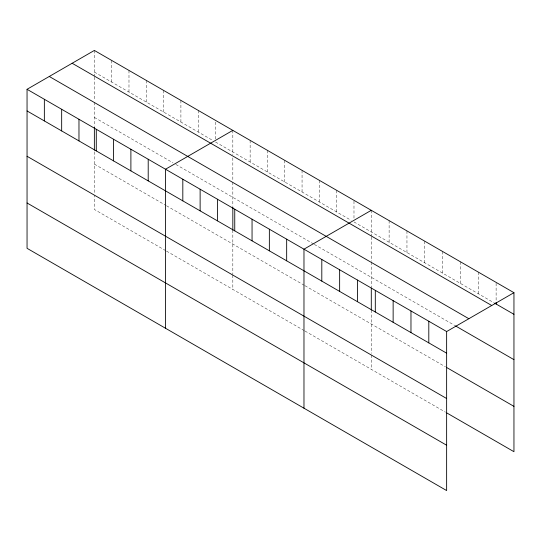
<?xml version="1.0" encoding="UTF-8"?>
<svg xmlns="http://www.w3.org/2000/svg" width="541" height="541" viewBox="0 0 541 541"><rect width="100%" height="100%" fill="white"/><g stroke="black" fill="none" stroke-linecap="round" stroke-linejoin="round"><path stroke-width="0.41" stroke-dasharray="2.71 2.03" d="M94.364 72.068L213.357 140.768M215.521 142.019L351.102 220.295M353.983 221.959L493.98 302.784M94.364 117.411L172.971 162.794M175.859 164.457L313.597 243.977M314.321 244.397L454.744 325.472M94.364 164.119L165.762 205.337M166.486 205.756L304.225 285.276M304.948 285.695L445.473 366.832M165.762 250.679L94.364 209.455L94.364 195.186M166.486 251.092L304.225 330.619M304.948 331.031L445.473 412.168M496.117 283.214L496.117 301.52M478.285 272.089L478.285 293.722M460.452 261.79L460.452 283.43M442.619 251.497L442.619 273.131M424.786 241.198L424.786 262.838M406.954 230.906L406.954 252.546M389.121 220.613L389.121 242.246M371.295 210.314L371.295 236.147M371.295 236.992L371.295 261.337M371.295 262.175L371.295 287.122M371.295 310.067L371.295 353.388M371.295 355.065L371.295 369.341M353.983 201.157L353.983 218.632M336.678 190.331L336.678 211.964M319.366 180.336L319.366 201.976M302.061 170.347L302.061 191.981M284.755 160.352L284.755 181.986M267.443 150.357L267.443 171.997M250.138 140.369L250.138 162.002M232.826 130.374L232.826 154.53M232.826 157.891L232.826 181.397M232.826 182.236L232.826 206.364M232.826 230.128L232.826 274.287M232.826 275.126L232.826 289.394M215.521 122.05L215.521 139.524M198.216 110.391L198.216 132.024M180.904 100.396L180.904 122.036M163.598 90.401L163.598 112.041M146.293 80.413L146.293 102.046M128.981 70.418L128.981 92.058M111.676 60.43L111.676 82.063M94.364 50.435L94.364 76.267M94.364 77.106L94.364 100.619M94.364 102.296L94.364 126.425M94.364 151.825L94.364 194.347"/><path stroke-width="0.81" d="M27.05 89.299L446.636 331.545L446.636 490.565L27.05 248.319L27.05 89.299L94.364 50.435L513.95 292.681L513.95 451.701L446.9 412.993M232.826 130.374L165.512 169.238L165.512 328.265M371.295 210.314L303.974 249.178L303.974 408.205M446.636 331.545L513.95 292.681M494.69 303.197L513.95 314.314M72.149 63.256L491.735 305.503M49.265 76.47L468.851 318.717M455.461 325.885L513.95 359.65M27.05 110.939L446.636 353.178M446.9 367.65L513.95 406.365M27.05 156.275L446.636 398.514M27.05 202.983L446.636 445.229M496.117 302.358L496.117 304.022M428.803 321.246L428.803 342.886M410.971 310.953L410.971 332.587M393.138 300.654L393.138 322.294M375.305 290.361L375.305 312.001M371.295 287.94L371.295 310.067M357.473 280.069L357.473 301.702M339.64 269.77L339.64 291.41M321.807 259.477L321.807 281.11M286.669 239.19L286.669 260.823M269.357 229.195L269.357 250.835M252.052 219.2L252.052 240.84M234.747 209.211L234.747 230.845M232.826 207.183L232.826 230.128M217.435 199.216L217.435 220.856M200.129 189.222L200.129 210.862M182.817 179.233L182.817 200.867M148.207 159.25L148.207 180.883M130.895 149.255L130.895 170.888M113.59 139.26L113.59 160.9M96.284 129.272L96.284 150.905M94.364 127.243L94.364 150.188M78.972 119.277L78.972 140.91M61.667 109.282L61.667 130.922M44.355 99.294L44.355 120.927"/></g></svg>
